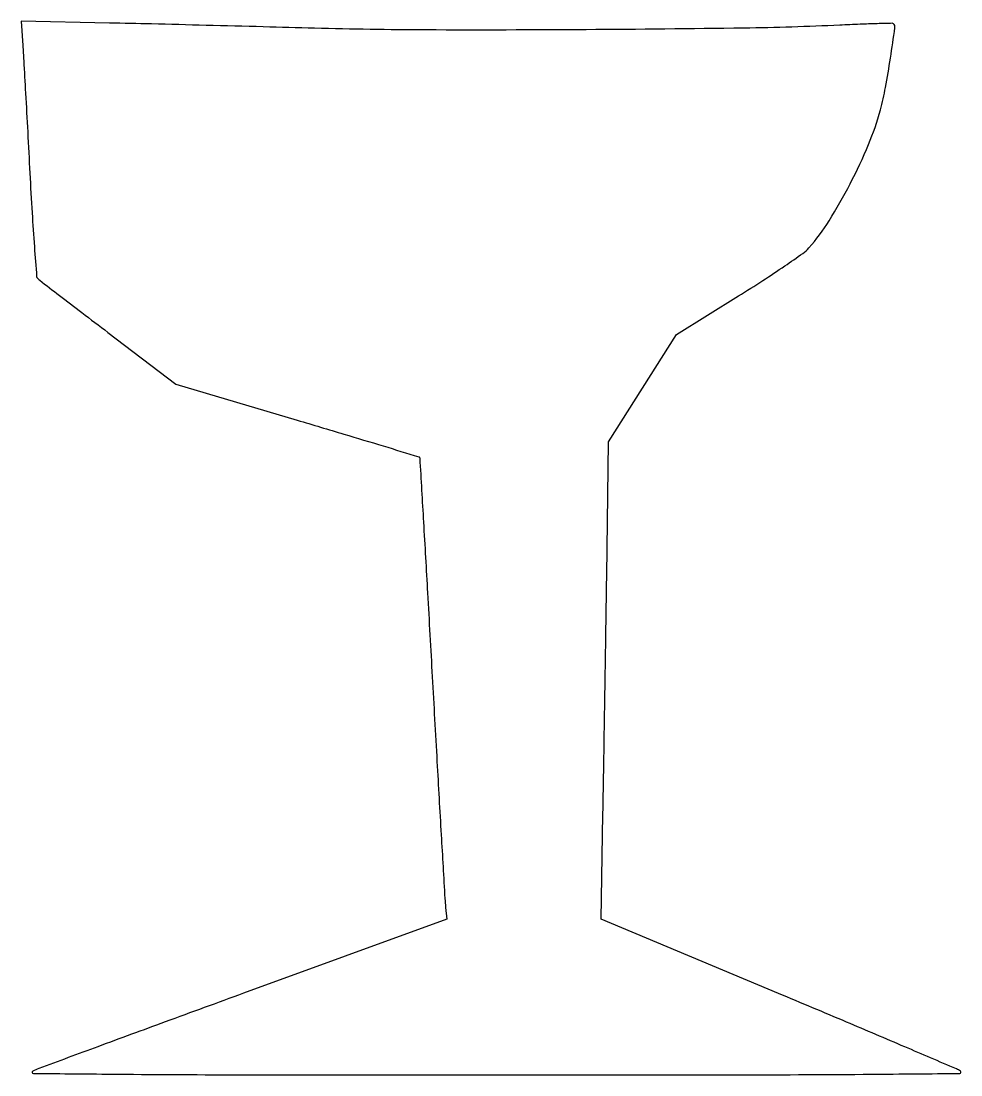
# Model space of a CAD drawing. Extents: x 0 to 322, y 0 to 361.
import ezdxf

# ---------------------------------------------------------------- set-up
doc = ezdxf.new("R2010")
doc.units = 0

msp = doc.modelspace()

# ---------------------------------------------------------------- linework, layer by layer
msp.add_lwpolyline([(0.546135, 352.900575, -0.003037), (0.869895, 347.766098, -0.000376), (1.498564, 336.580934, -0.000444), (2.22344, 323.295015, -0.000368), (2.972641, 309.140902, 0.002114), (3.740766, 295.530246, 0.003407), (4.523079, 283.943838, 0.000662), (5.293677, 273.764213, 0.191228), (5.659098, 273.016864, 0.021024), (6.338835, 272.44886, 0.000115), (13.081622, 267.282245, 0.000502), (20.774984, 261.402331, 0.000319), (29.746425, 254.568927), (52.992849, 236.88593), (94.608631, 224.497425, -0.000483), (110.582206, 219.725476, -0.000797), (124.06954, 215.658609, -0.000044), (136.214663, 211.974148, -0.154643), (136.461905, 211.80446, -0.152202), (136.568372, 211.521921, -0.000015), (137.849302, 189.558185, -0.000455), (139.242337, 165.279531, -0.000275), (140.851459, 136.5, 0.00028), (142.475241, 107.463677, 0.000431), (143.915572, 82.348614, 0.000133), (145.190215, 60.552816, 0.013061), (145.451927, 57.474006), (145.900332, 53.448013), (76.200166, 28.050284, 0.000444), (49.302236, 18.221981, 0.000701), (26.240049, 9.735305, 0.000157), (6.006036, 2.249934, 0.030143), (4, 1.366315, 0.782243), (4.179844, 0.60515, 0.000743), (33.037583, 0.32659, 0.001754), (76.624482, 0.1235, 0.000275), (162.5, 0.071841, 0.000288), (246.885031, 0.116152, 0.001686), (291.259653, 0.314628, 0.000483), (321.60067, 0.581915, 0.71447), (321.846085, 1.321787, 0.061384), (320.441356, 2.140542, 0.000223), (302.836594, 9.680569, 0.001181), (282.857732, 18.17108, 0.000741), (259.455443, 28.010408), (198.718718, 53.440847), (199.353992, 89.470424, 0.000321), (199.643768, 106.525625, 0.000155), (199.99395, 128.359128, 0.000154), (200.344835, 151.112303, 0.000221), (200.640485, 171.262777), (201.291702, 217.025555), (212.895851, 235.439243), (224.5, 253.85293), (245.776861, 267.075043, 0.004658), (254.135647, 272.378019, 0.006146), (261.648056, 277.374892, 0.004539), (267.836523, 281.684676, 0.058282), (269.928317, 283.571138, 0.040441), (276.824428, 292.83923, 0.020271), (284.062296, 305.529831, 0.020218), (290.369027, 319.018752, 0.033932), (294.40996, 330.851671, 0.018791), (296.158911, 338.540318, 0.008768), (297.873499, 348.616201, 0.002614), (299.399606, 359.009772, 0.245999), (298.906028, 360.396901, 0.195079), (298.527698, 360.539824, 0.000617), (293.331771, 360.408076, 0.003309), (287.429954, 360.212045, 0.00205), (280.5, 359.907474, -0.008446), (247.570654, 358.882054, -0.002092), (193.575628, 358.339121, -0.002205), (138.729909, 358.259003, -0.006262), (100.5, 358.850631, 0.000379), (82.974443, 359.328176, 0.00027), (63.358949, 359.83719, 0.000273), (44.661285, 360.302054, 0.000585), (30.232592, 360.636014), (-0.034817, 361.30115)], format="xyb", close=True)

doc.saveas('drawing.dxf')
